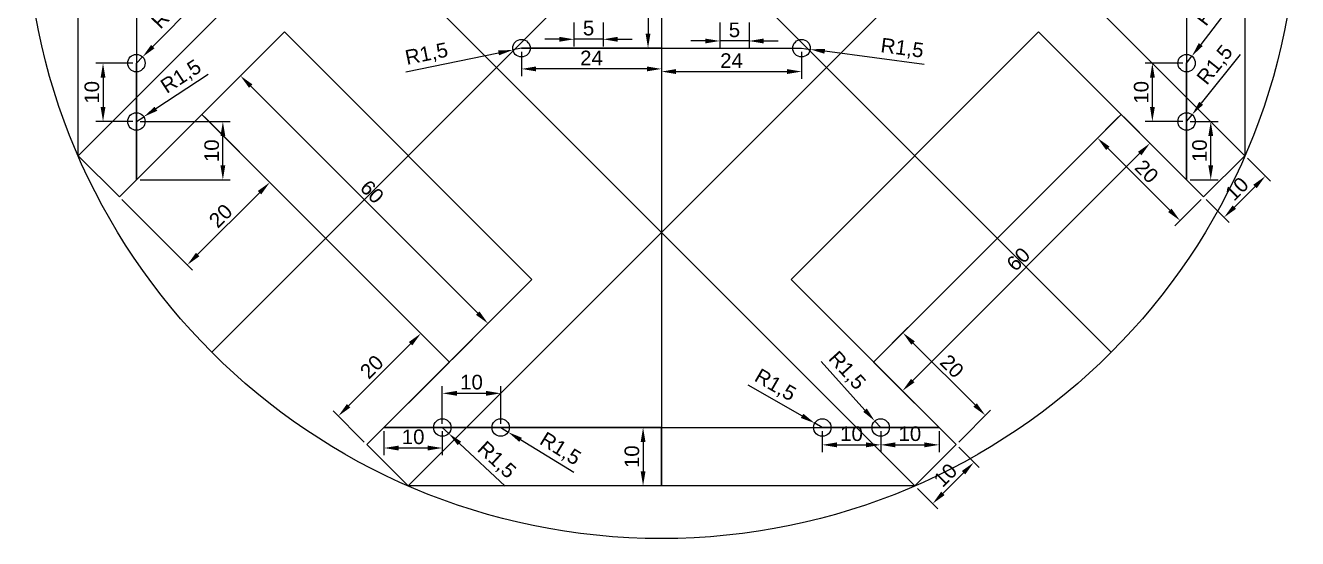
# Model space of a CAD drawing. Header units: millimetres. Extents: x -109 to 109, y -109 to 114.
# Drawn here: x -109 to 109, y -109 to -21.1 of the extents above; entities that cross this region are included whole.
import ezdxf

# ---------------------------------------------------------------- set-up
doc = ezdxf.new("R2010")
doc.units = ezdxf.units.MM
for name, color, linetype in [('Annotation', 2, 'Continuous'), ('Final', 1, 'Continuous'), ('Holes', 4, 'Continuous'), ('Plate', 7, 'Continuous')]:
    doc.layers.add(name, color=color, linetype=linetype)
doc.styles.get("Standard").update_dxf_attribs({"font": 'arial.ttf'})
doc.dimstyles.new('ISO-25', dxfattribs={"dimtxt": 2.5, "dimasz": 2.5, "dimexe": 1.25, "dimexo": 0.625, "dimtad": 1, "dimtxsty": 'Standard', "dimcen": 2.5, "dimadec": 0, "dimazin": 0, "dimtfac": 1, "dimtmove": 0, "dimatfit": 3, "dimfxl": 1, "dimarcsym": 0})

# ---------------------------------------------------------------- blocks, each defined once
blk = doc.blocks.new('*D4')
at = {"layer": 'Annotation', "color": 0, "lineweight": -2, "transparency": 16777216}
for p, q in [((100.42, -43.85), (104.37, -47.8)), ((98.18, -52.22), (101.71, -48.68)), ((93.35, -50.93), (97.29, -54.87))]:
    blk.add_line(p, q, dxfattribs=at)
at = {"layer": 'Annotation', "color": 0, "transparency": 16777216}
for points in [[(101.42, -48.39), (102.01, -48.98), (103.48, -46.91)], [(97.88, -51.92), (98.47, -52.51), (96.41, -53.98)]]:
    blk.add_solid(points, dxfattribs=at)
at = {"layer": 'Defpoints', "color": 0, "transparency": 16777216}
for p in [(99.98, -43.41), (103.48, -46.91), (92.91, -50.48)]:
    blk.add_point(p, dxfattribs=at)
at = {"layer": 'Annotation', "color": 0, "transparency": 16777216, "insert": (98.6, -49.1), "char_height": 2.5, "attachment_point": 5, "rotation": 45}
blk.add_mtext('10', dxfattribs=at)
blk = doc.blocks.new('*D6')
at = {"layer": 'Annotation', "color": 0, "lineweight": -2, "transparency": 16777216}
for p, q in [((89.36, -27.56), (82.87, -27.56)), ((84.12, -35.06), (84.12, -30.06)), ((89.36, -37.56), (82.87, -37.56))]:
    blk.add_line(p, q, dxfattribs=at)
at = {"layer": 'Annotation', "color": 0, "transparency": 16777216}
for points in [[(83.71, -30.06), (84.54, -30.06), (84.12, -27.56)], [(83.71, -35.06), (84.54, -35.06), (84.12, -37.56)]]:
    blk.add_solid(points, dxfattribs=at)
at = {"layer": 'Defpoints', "color": 0, "transparency": 16777216}
for p in [(84.12, -27.56), (89.98, -27.56), (89.98, -37.56)]:
    blk.add_point(p, dxfattribs=at)
at = {"layer": 'Annotation', "color": 0, "transparency": 16777216, "insert": (82.22, -32.56), "char_height": 2.5, "attachment_point": 5, "rotation": 90}
blk.add_mtext('10', dxfattribs=at)
blk = doc.blocks.new('*D7')
at = {"layer": 'Annotation', "color": 0, "lineweight": -2, "transparency": 16777216}
for p, q in [((90.61, -37.56), (95.37, -37.56)), ((94.12, -45.06), (94.12, -40.06)), ((90.61, -47.56), (95.37, -47.56))]:
    blk.add_line(p, q, dxfattribs=at)
at = {"layer": 'Annotation', "color": 0, "transparency": 16777216}
for points in [[(93.71, -40.06), (94.54, -40.06), (94.12, -37.56)], [(93.71, -45.06), (94.54, -45.06), (94.12, -47.56)]]:
    blk.add_solid(points, dxfattribs=at)
at = {"layer": 'Defpoints', "color": 0, "transparency": 16777216}
for p in [(89.98, -37.56), (94.12, -37.56), (89.98, -47.56)]:
    blk.add_point(p, dxfattribs=at)
at = {"layer": 'Annotation', "color": 0, "transparency": 16777216, "insert": (92.22, -42.56), "char_height": 2.5, "attachment_point": 5, "rotation": 90}
blk.add_mtext('10', dxfattribs=at)
blk = doc.blocks.new('*D8')
at = {"layer": 'Annotation', "color": 0, "lineweight": -2, "transparency": 16777216}
for p, q in [((50.93, -93.35), (54.41, -96.84)), ((51.76, -97.72), (48.22, -101.26)), ((43.85, -100.42), (47.34, -103.91))]:
    blk.add_line(p, q, dxfattribs=at)
at = {"layer": 'Annotation', "color": 0, "transparency": 16777216}
for points in [[(51.47, -97.43), (52.05, -98.02), (53.53, -95.95)], [(47.93, -100.96), (48.52, -101.55), (46.46, -103.03)]]:
    blk.add_solid(points, dxfattribs=at)
at = {"layer": 'Defpoints', "color": 0, "transparency": 16777216}
for p in [(50.48, -92.91), (43.41, -99.98), (46.46, -103.03)]:
    blk.add_point(p, dxfattribs=at)
at = {"layer": 'Annotation', "color": 0, "transparency": 16777216, "insert": (48.65, -98.15), "char_height": 2.5, "attachment_point": 5, "rotation": 45}
blk.add_mtext('10', dxfattribs=at)
blk = doc.blocks.new('*D9')
at = {"layer": 'Annotation', "color": 0, "lineweight": -2, "transparency": 16777216}
for p, q in [((-0.63, -89.98), (-4.41, -89.98)), ((-3.16, -92.48), (-3.16, -97.48)), ((-0.63, -99.98), (-4.41, -99.98))]:
    blk.add_line(p, q, dxfattribs=at)
at = {"layer": 'Annotation', "color": 0, "transparency": 16777216}
for points in [[(-3.57, -92.48), (-2.74, -92.48), (-3.16, -89.98)], [(-3.57, -97.48), (-2.74, -97.48), (-3.16, -99.98)]]:
    blk.add_solid(points, dxfattribs=at)
at = {"layer": 'Defpoints', "color": 0, "transparency": 16777216}
for p in [(0, -89.98), (-3.16, -99.98), (0, -99.98)]:
    blk.add_point(p, dxfattribs=at)
at = {"layer": 'Annotation', "color": 0, "transparency": 16777216, "insert": (-5.06, -94.98), "char_height": 2.5, "attachment_point": 5, "rotation": 90}
blk.add_mtext('10', dxfattribs=at)
blk = doc.blocks.new('*D10')
at = {"layer": 'Annotation', "color": 0, "lineweight": -2, "transparency": 16777216}
for p, q in [((-47.56, -90.61), (-47.56, -94.74)), ((-37.56, -90.61), (-37.56, -94.74)), ((-40.06, -93.49), (-45.06, -93.49))]:
    blk.add_line(p, q, dxfattribs=at)
at = {"layer": 'Annotation', "color": 0, "transparency": 16777216}
for points in [[(-45.06, -93.08), (-45.06, -93.91), (-47.56, -93.49)], [(-40.06, -93.08), (-40.06, -93.91), (-37.56, -93.49)]]:
    blk.add_solid(points, dxfattribs=at)
at = {"layer": 'Defpoints', "color": 0, "transparency": 16777216}
for p in [(-47.56, -89.98), (-37.56, -89.98), (-47.56, -93.49)]:
    blk.add_point(p, dxfattribs=at)
at = {"layer": 'Annotation', "color": 0, "transparency": 16777216, "insert": (-42.56, -91.59), "char_height": 2.5, "attachment_point": 5}
blk.add_mtext('10', dxfattribs=at)
blk = doc.blocks.new('*D11')
at = {"layer": 'Annotation', "color": 0, "lineweight": -2, "transparency": 16777216}
for p, q in [((-37.56, -89.36), (-37.56, -82.87)), ((-35.06, -84.12), (-30.06, -84.12)), ((-27.56, -89.36), (-27.56, -82.87))]:
    blk.add_line(p, q, dxfattribs=at)
at = {"layer": 'Annotation', "color": 0, "transparency": 16777216}
for points in [[(-35.06, -83.71), (-35.06, -84.54), (-37.56, -84.12)], [(-30.06, -83.71), (-30.06, -84.54), (-27.56, -84.12)]]:
    blk.add_solid(points, dxfattribs=at)
at = {"layer": 'Defpoints', "color": 0, "transparency": 16777216}
for p in [(-27.56, -84.12), (-37.56, -89.98), (-27.56, -89.98)]:
    blk.add_point(p, dxfattribs=at)
at = {"layer": 'Annotation', "color": 0, "transparency": 16777216, "insert": (-32.56, -82.22), "char_height": 2.5, "attachment_point": 5}
blk.add_mtext('10', dxfattribs=at)
blk = doc.blocks.new('*D12')
at = {"layer": 'Annotation', "color": 0, "lineweight": -2, "transparency": 16777216}
for p, q in [((37.56, -90.61), (37.56, -94.2)), ((47.56, -90.61), (47.56, -94.2)), ((40.06, -92.95), (45.06, -92.95))]:
    blk.add_line(p, q, dxfattribs=at)
at = {"layer": 'Annotation', "color": 0, "transparency": 16777216}
for points in [[(40.06, -92.53), (40.06, -93.37), (37.56, -92.95)], [(45.06, -92.53), (45.06, -93.37), (47.56, -92.95)]]:
    blk.add_solid(points, dxfattribs=at)
at = {"layer": 'Defpoints', "color": 0, "transparency": 16777216}
for p in [(37.56, -89.98), (47.56, -89.98), (47.56, -92.95)]:
    blk.add_point(p, dxfattribs=at)
at = {"layer": 'Annotation', "color": 0, "transparency": 16777216, "insert": (42.56, -91.05), "char_height": 2.5, "attachment_point": 5}
blk.add_mtext('10', dxfattribs=at)
blk = doc.blocks.new('*D13')
at = {"layer": 'Annotation', "color": 0, "lineweight": -2, "transparency": 16777216}
for p, q in [((27.56, -90.61), (27.56, -94.2)), ((37.56, -90.61), (37.56, -94.2)), ((30.06, -92.95), (35.06, -92.95))]:
    blk.add_line(p, q, dxfattribs=at)
at = {"layer": 'Annotation', "color": 0, "transparency": 16777216}
for points in [[(30.06, -92.53), (30.06, -93.37), (27.56, -92.95)], [(35.06, -92.53), (35.06, -93.37), (37.56, -92.95)]]:
    blk.add_solid(points, dxfattribs=at)
at = {"layer": 'Defpoints', "color": 0, "transparency": 16777216}
for p in [(27.56, -89.98), (37.56, -89.98), (37.56, -92.95)]:
    blk.add_point(p, dxfattribs=at)
at = {"layer": 'Annotation', "color": 0, "transparency": 16777216, "insert": (32.56, -91.05), "char_height": 2.5, "attachment_point": 5}
blk.add_mtext('10', dxfattribs=at)
blk = doc.blocks.new('*D38')
at = {"layer": 'Annotation', "color": 0, "lineweight": -2, "transparency": 16777216}
for p, q in [((-0.63, 0), (-3.56, 0)), ((-2.31, -2.5), (-2.31, -22.5)), ((-0.63, -25), (-3.56, -25))]:
    blk.add_line(p, q, dxfattribs=at)
at = {"layer": 'Annotation', "color": 0, "transparency": 16777216}
for points in [[(-2.72, -2.5), (-1.89, -2.5), (-2.31, 0)], [(-2.72, -22.5), (-1.89, -22.5), (-2.31, -25)]]:
    blk.add_solid(points, dxfattribs=at)
at = {"layer": 'Defpoints', "color": 0, "transparency": 16777216}
for p in [(0, 0), (-2.31, -25), (0, -25)]:
    blk.add_point(p, dxfattribs=at)
at = {"layer": 'Annotation', "color": 0, "transparency": 16777216, "insert": (-4.21, -12.5), "char_height": 2.5, "attachment_point": 5, "rotation": 90}
blk.add_mtext('25', dxfattribs=at)
blk = doc.blocks.new('*D39')
at = {"layer": 'Annotation', "color": 0, "lineweight": -2, "transparency": 16777216}
for p, q in [((-24, -25.63), (-24, -29.8)), ((0, -25.63), (0, -29.8)), ((-2.5, -28.55), (-21.5, -28.55))]:
    blk.add_line(p, q, dxfattribs=at)
at = {"layer": 'Annotation', "color": 0, "transparency": 16777216}
for points in [[(-21.5, -28.13), (-21.5, -28.96), (-24, -28.55)], [(-2.5, -28.13), (-2.5, -28.96), (0, -28.55)]]:
    blk.add_solid(points, dxfattribs=at)
at = {"layer": 'Defpoints', "color": 0, "transparency": 16777216}
for p in [(-24, -25), (0, -25), (-24, -28.55)]:
    blk.add_point(p, dxfattribs=at)
at = {"layer": 'Annotation', "color": 0, "transparency": 16777216, "insert": (-12, -26.67), "char_height": 2.5, "attachment_point": 5}
blk.add_mtext('24', dxfattribs=at)
blk = doc.blocks.new('*D40')
at = {"layer": 'Annotation', "color": 0, "lineweight": -2, "transparency": 16777216}
for p, q in [((0, -25.63), (0, -30.25)), ((24, -25.63), (24, -30.25)), ((2.5, -29), (21.5, -29))]:
    blk.add_line(p, q, dxfattribs=at)
at = {"layer": 'Annotation', "color": 0, "transparency": 16777216}
for points in [[(2.5, -28.58), (2.5, -29.42), (0, -29)], [(21.5, -28.58), (21.5, -29.42), (24, -29)]]:
    blk.add_solid(points, dxfattribs=at)
at = {"layer": 'Defpoints', "color": 0, "transparency": 16777216}
for p in [(0, -25), (24, -25), (24, -29)]:
    blk.add_point(p, dxfattribs=at)
at = {"layer": 'Annotation', "color": 0, "transparency": 16777216, "insert": (12, -27.12), "char_height": 2.5, "attachment_point": 5}
blk.add_mtext('24', dxfattribs=at)
blk = doc.blocks.new('*D47')
at = {"layer": 'Annotation', "color": 0, "lineweight": -2, "transparency": 16777216}
for p, q in [((-89.36, -37.56), (-73.92, -37.56)), ((-75.17, -45.06), (-75.17, -40.06)), ((-89.36, -47.56), (-73.92, -47.56))]:
    blk.add_line(p, q, dxfattribs=at)
at = {"layer": 'Annotation', "color": 0, "transparency": 16777216}
for points in [[(-75.58, -40.06), (-74.75, -40.06), (-75.17, -37.56)], [(-75.58, -45.06), (-74.75, -45.06), (-75.17, -47.56)]]:
    blk.add_solid(points, dxfattribs=at)
at = {"layer": 'Defpoints', "color": 0, "transparency": 16777216}
for p in [(-89.98, -37.56), (-75.17, -37.56), (-89.98, -47.56)]:
    blk.add_point(p, dxfattribs=at)
at = {"layer": 'Annotation', "color": 0, "transparency": 16777216, "insert": (-77.07, -42.56), "char_height": 2.5, "attachment_point": 5, "rotation": 90}
blk.add_mtext('10', dxfattribs=at)
blk = doc.blocks.new('*D48')
at = {"layer": 'Annotation', "color": 0, "lineweight": -2, "transparency": 16777216}
for p, q in [((-90.61, -27.56), (-96.95, -27.56)), ((-95.7, -30.06), (-95.7, -35.06)), ((-90.61, -37.56), (-96.95, -37.56))]:
    blk.add_line(p, q, dxfattribs=at)
at = {"layer": 'Annotation', "color": 0, "transparency": 16777216}
for points in [[(-96.12, -30.06), (-95.29, -30.06), (-95.7, -27.56)], [(-96.12, -35.06), (-95.29, -35.06), (-95.7, -37.56)]]:
    blk.add_solid(points, dxfattribs=at)
at = {"layer": 'Defpoints', "color": 0, "transparency": 16777216}
for p in [(-89.98, -27.56), (-95.7, -37.56), (-89.98, -37.56)]:
    blk.add_point(p, dxfattribs=at)
at = {"layer": 'Annotation', "color": 0, "transparency": 16777216, "insert": (-97.61, -32.56), "char_height": 2.5, "attachment_point": 5, "rotation": 90}
blk.add_mtext('10', dxfattribs=at)
blk = doc.blocks.new('*D58')
at = {"layer": 'Annotation', "color": 0, "lineweight": -2, "transparency": 16777216}
for p, q in [((10, -20.62), (10, -25.01)), ((15, -20.62), (15, -25.01)), ((7.5, -23.76), (5, -23.76)), ((15, -23.76), (10, -23.76)), ((17.5, -23.76), (20, -23.76))]:
    blk.add_line(p, q, dxfattribs=at)
at = {"layer": 'Annotation', "color": 0, "transparency": 16777216}
for points in [[(7.5, -23.35), (7.5, -24.18), (10, -23.76)], [(17.5, -23.35), (17.5, -24.18), (15, -23.76)]]:
    blk.add_solid(points, dxfattribs=at)
at = {"layer": 'Defpoints', "color": 0, "transparency": 16777216}
for p in [(10, -20), (15, -20), (10, -23.76)]:
    blk.add_point(p, dxfattribs=at)
at = {"layer": 'Annotation', "color": 0, "transparency": 16777216, "insert": (12.5, -21.87), "char_height": 2.5, "attachment_point": 5}
blk.add_mtext('5', dxfattribs=at)
blk = doc.blocks.new('*D59')
at = {"layer": 'Annotation', "color": 0, "lineweight": -2, "transparency": 16777216}
for p, q in [((-15, -20.62), (-15, -24.72)), ((-10, -20.62), (-10, -24.72)), ((-17.5, -23.47), (-20, -23.47)), ((-10, -23.47), (-15, -23.47)), ((-7.5, -23.47), (-5, -23.47))]:
    blk.add_line(p, q, dxfattribs=at)
at = {"layer": 'Annotation', "color": 0, "transparency": 16777216}
for points in [[(-17.5, -23.05), (-17.5, -23.89), (-15, -23.47)], [(-7.5, -23.05), (-7.5, -23.89), (-10, -23.47)]]:
    blk.add_solid(points, dxfattribs=at)
at = {"layer": 'Defpoints', "color": 0, "transparency": 16777216}
for p in [(-15, -20), (-10, -20), (-15, -23.47)]:
    blk.add_point(p, dxfattribs=at)
at = {"layer": 'Annotation', "color": 0, "transparency": 16777216, "insert": (-12.5, -21.57), "char_height": 2.5, "attachment_point": 5}
blk.add_mtext('5', dxfattribs=at)
blk = doc.blocks.new('*D71')
at = {"layer": 'Annotation', "color": 0, "lineweight": -2, "transparency": 16777216}
for p, q in [((-79.63, -17.1), (-87.17, -24.71)), ((-89.98, -27.56), (-88.93, -26.49))]:
    blk.add_line(p, q, dxfattribs=at)
at = {"layer": 'Annotation', "color": 0, "transparency": 16777216}
blk.add_solid([(-87.46, -24.42), (-86.87, -25.01), (-88.93, -26.49)], dxfattribs=at)
at = {"layer": 'Defpoints', "color": 0, "transparency": 16777216}
for p in [(-89.98, -27.56), (-88.93, -26.49)]:
    blk.add_point(p, dxfattribs=at)
at = {"layer": 'Annotation', "color": 0, "transparency": 16777216, "insert": (-84.03, -18.52), "char_height": 2.5, "attachment_point": 5, "rotation": 45.2968}
blk.add_mtext('R1,5', dxfattribs=at)
blk = doc.blocks.new('*D72')
at = {"layer": 'Annotation', "color": 0, "lineweight": -2, "transparency": 16777216}
for p, q in [((-77.66, -29.52), (-86.63, -35.37)), ((-89.98, -37.56), (-88.72, -36.74))]:
    blk.add_line(p, q, dxfattribs=at)
at = {"layer": 'Annotation', "color": 0, "transparency": 16777216}
blk.add_solid([(-86.86, -35.02), (-86.4, -35.72), (-88.72, -36.74)], dxfattribs=at)
at = {"layer": 'Defpoints', "color": 0, "transparency": 16777216}
for p in [(-88.72, -36.74), (-89.98, -37.56)]:
    blk.add_point(p, dxfattribs=at)
at = {"layer": 'Annotation', "color": 0, "transparency": 16777216, "insert": (-82.26, -29.98), "char_height": 2.5, "attachment_point": 5, "rotation": 33.0975}
blk.add_mtext('R1,5', dxfattribs=at)
blk = doc.blocks.new('*D73')
at = {"layer": 'Annotation', "color": 0, "lineweight": -2, "transparency": 16777216}
for p, q in [((-27.56, -89.98), (-26.28, -90.77)), ((-15.04, -97.71), (-24.15, -92.08))]:
    blk.add_line(p, q, dxfattribs=at)
at = {"layer": 'Annotation', "color": 0, "transparency": 16777216}
blk.add_solid([(-23.93, -91.73), (-24.37, -92.44), (-26.28, -90.77)], dxfattribs=at)
at = {"layer": 'Defpoints', "color": 0, "transparency": 16777216}
for p in [(-27.56, -89.98), (-26.28, -90.77)]:
    blk.add_point(p, dxfattribs=at)
at = {"layer": 'Annotation', "color": 0, "transparency": 16777216, "insert": (-17.41, -93.75), "char_height": 2.5, "attachment_point": 5, "rotation": 328.2977}
blk.add_mtext('R1,5', dxfattribs=at)
blk = doc.blocks.new('*D74')
at = {"layer": 'Annotation', "color": 0, "lineweight": -2, "transparency": 16777216}
for p, q in [((-37.56, -89.98), (-36.46, -91)), ((-26.78, -100), (-34.62, -92.7))]:
    blk.add_line(p, q, dxfattribs=at)
at = {"layer": 'Annotation', "color": 0, "transparency": 16777216}
blk.add_solid([(-34.34, -92.4), (-34.91, -93.01), (-36.46, -91)], dxfattribs=at)
at = {"layer": 'Defpoints', "color": 0, "transparency": 16777216}
for p in [(-37.56, -89.98), (-36.46, -91)]:
    blk.add_point(p, dxfattribs=at)
at = {"layer": 'Annotation', "color": 0, "transparency": 16777216, "insert": (-28.34, -95.64), "char_height": 2.5, "attachment_point": 5, "rotation": 317.1065}
blk.add_mtext('R1,5', dxfattribs=at)
blk = doc.blocks.new('*D75')
at = {"layer": 'Annotation', "color": 0, "lineweight": -2, "transparency": 16777216}
for p, q in [((14.81, -82.64), (24.09, -87.99)), ((27.56, -89.98), (26.26, -89.23))]:
    blk.add_line(p, q, dxfattribs=at)
at = {"layer": 'Annotation', "color": 0, "transparency": 16777216}
blk.add_solid([(24.3, -87.62), (23.88, -88.35), (26.26, -89.23)], dxfattribs=at)
at = {"layer": 'Defpoints', "color": 0, "transparency": 16777216}
for p in [(26.26, -89.23), (27.56, -89.98)]:
    blk.add_point(p, dxfattribs=at)
at = {"layer": 'Annotation', "color": 0, "transparency": 16777216, "insert": (19.43, -82.84), "char_height": 2.5, "attachment_point": 5, "rotation": 330.0578}
blk.add_mtext('R1,5', dxfattribs=at)
blk = doc.blocks.new('*D76')
at = {"layer": 'Annotation', "color": 0, "lineweight": -2, "transparency": 16777216}
for p, q in [((27.36, -78.69), (34.87, -87.01)), ((37.56, -89.98), (36.55, -88.87))]:
    blk.add_line(p, q, dxfattribs=at)
at = {"layer": 'Annotation', "color": 0, "transparency": 16777216}
blk.add_solid([(35.18, -86.73), (34.57, -87.29), (36.55, -88.87)], dxfattribs=at)
at = {"layer": 'Defpoints', "color": 0, "transparency": 16777216}
for p in [(36.55, -88.87), (37.56, -89.98)]:
    blk.add_point(p, dxfattribs=at)
at = {"layer": 'Annotation', "color": 0, "transparency": 16777216, "insert": (31.69, -80.31), "char_height": 2.5, "attachment_point": 5, "rotation": 312.0757}
blk.add_mtext('R1,5', dxfattribs=at)
blk = doc.blocks.new('*D77')
at = {"layer": 'Annotation', "color": 0, "lineweight": -2, "transparency": 16777216}
for p, q in [((99.19, -26.08), (92.48, -34.44)), ((89.98, -37.56), (90.92, -36.39))]:
    blk.add_line(p, q, dxfattribs=at)
at = {"layer": 'Annotation', "color": 0, "transparency": 16777216}
blk.add_solid([(92.16, -34.17), (92.81, -34.7), (90.92, -36.39)], dxfattribs=at)
at = {"layer": 'Defpoints', "color": 0, "transparency": 16777216}
for p in [(90.92, -36.39), (89.98, -37.56)]:
    blk.add_point(p, dxfattribs=at)
at = {"layer": 'Annotation', "color": 0, "transparency": 16777216, "insert": (94.96, -27.95), "char_height": 2.5, "attachment_point": 5, "rotation": 51.2606}
blk.add_mtext('R1,5', dxfattribs=at)
blk = doc.blocks.new('*D78')
at = {"layer": 'Annotation', "color": 0, "lineweight": -2, "transparency": 16777216}
for p, q in [((98.9, -15.85), (92.41, -24.37)), ((89.98, -27.56), (90.89, -26.36))]:
    blk.add_line(p, q, dxfattribs=at)
at = {"layer": 'Annotation', "color": 0, "transparency": 16777216}
blk.add_solid([(92.07, -24.12), (92.74, -24.63), (90.89, -26.36)], dxfattribs=at)
at = {"layer": 'Defpoints', "color": 0, "transparency": 16777216}
for p in [(89.98, -27.56), (90.89, -26.36)]:
    blk.add_point(p, dxfattribs=at)
at = {"layer": 'Annotation', "color": 0, "transparency": 16777216, "insert": (94.72, -17.83), "char_height": 2.5, "attachment_point": 5, "rotation": 52.6852}
blk.add_mtext('R1,5', dxfattribs=at)
blk = doc.blocks.new('*D81')
at = {"layer": 'Annotation', "color": 0, "lineweight": -2, "transparency": 16777216}
for p, q in [((24, -25), (25.49, -25.2)), ((45.02, -27.79), (27.97, -25.53))]:
    blk.add_line(p, q, dxfattribs=at)
at = {"layer": 'Annotation', "color": 0, "transparency": 16777216}
blk.add_solid([(28.02, -25.11), (27.91, -25.94), (25.49, -25.2)], dxfattribs=at)
at = {"layer": 'Defpoints', "color": 0, "transparency": 16777216}
for p in [(24, -25), (25.49, -25.2)]:
    blk.add_point(p, dxfattribs=at)
at = {"layer": 'Annotation', "color": 0, "transparency": 16777216, "insert": (41.23, -25.14), "char_height": 2.5, "attachment_point": 5, "rotation": 352.436}
blk.add_mtext('R1,5', dxfattribs=at)
blk = doc.blocks.new('*D82')
at = {"layer": 'Annotation', "color": 0, "lineweight": -2, "transparency": 16777216}
for p, q in [((-43.83, -29.04), (-27.92, -25.8)), ((-24, -25), (-25.47, -25.3))]:
    blk.add_line(p, q, dxfattribs=at)
at = {"layer": 'Annotation', "color": 0, "transparency": 16777216}
blk.add_solid([(-28, -25.39), (-27.84, -26.21), (-25.47, -25.3)], dxfattribs=at)
at = {"layer": 'Defpoints', "color": 0, "transparency": 16777216}
for p in [(-25.47, -25.3), (-24, -25)]:
    blk.add_point(p, dxfattribs=at)
at = {"layer": 'Annotation', "color": 0, "transparency": 16777216, "insert": (-40.23, -26.13), "char_height": 2.5, "attachment_point": 5, "rotation": 11.5094}
blk.add_mtext('R1,5', dxfattribs=at)
blk = doc.blocks.new('*D86')
at = {"layer": 'Annotation', "color": 0, "lineweight": -2, "transparency": 16777216}
for p, q in [((78.33, -36.78), (73.84, -41.27)), ((87.1, -52.76), (76.49, -42.15)), ((92.47, -50.93), (87.98, -55.41))]:
    blk.add_line(p, q, dxfattribs=at)
at = {"layer": 'Annotation', "color": 0, "transparency": 16777216}
for points in [[(76.79, -41.86), (76.2, -42.45), (74.72, -40.39)], [(87.39, -52.47), (86.8, -53.06), (88.87, -54.53)]]:
    blk.add_solid(points, dxfattribs=at)
at = {"layer": 'Defpoints', "color": 0, "transparency": 16777216}
for p in [(78.77, -36.34), (74.72, -40.39), (92.91, -50.48)]:
    blk.add_point(p, dxfattribs=at)
at = {"layer": 'Annotation', "color": 0, "transparency": 16777216, "insert": (83.14, -46.11), "char_height": 2.5, "attachment_point": 5, "rotation": 315}
blk.add_mtext('20', dxfattribs=at)
blk = doc.blocks.new('*D87')
at = {"layer": 'Annotation', "color": 0, "lineweight": -2, "transparency": 16777216}
for p, q in [((79.21, -36.78), (84.59, -42.17)), ((81.94, -43.05), (43.05, -81.94)), ((36.78, -79.21), (42.17, -84.59))]:
    blk.add_line(p, q, dxfattribs=at)
at = {"layer": 'Annotation', "color": 0, "transparency": 16777216}
for points in [[(81.65, -42.76), (82.24, -43.35), (83.71, -41.28)], [(42.76, -81.65), (43.35, -82.24), (41.28, -83.71)]]:
    blk.add_solid(points, dxfattribs=at)
at = {"layer": 'Defpoints', "color": 0, "transparency": 16777216}
for p in [(78.77, -36.34), (36.34, -78.77), (41.28, -83.71)]:
    blk.add_point(p, dxfattribs=at)
at = {"layer": 'Annotation', "color": 0, "transparency": 16777216, "insert": (61.15, -61.15), "char_height": 2.5, "attachment_point": 5, "rotation": 45}
blk.add_mtext('60', dxfattribs=at)
blk = doc.blocks.new('*D88')
at = {"layer": 'Annotation', "color": 0, "lineweight": -2, "transparency": 16777216}
for p, q in [((36.78, -78.33), (42.24, -72.87)), ((43.13, -75.52), (53.73, -86.12)), ((50.93, -92.47), (56.39, -87.01))]:
    blk.add_line(p, q, dxfattribs=at)
at = {"layer": 'Annotation', "color": 0, "transparency": 16777216}
for points in [[(43.42, -75.22), (42.83, -75.81), (41.36, -73.75)], [(54.03, -85.83), (53.44, -86.42), (55.5, -87.89)]]:
    blk.add_solid(points, dxfattribs=at)
at = {"layer": 'Defpoints', "color": 0, "transparency": 16777216}
for p in [(36.34, -78.77), (55.5, -87.89), (50.48, -92.91)]:
    blk.add_point(p, dxfattribs=at)
at = {"layer": 'Annotation', "color": 0, "transparency": 16777216, "insert": (49.78, -79.48), "char_height": 2.5, "attachment_point": 5, "rotation": 315}
blk.add_mtext('20', dxfattribs=at)
blk = doc.blocks.new('*D89')
at = {"layer": 'Annotation', "color": 0, "lineweight": -2, "transparency": 16777216}
for p, q in [((-78.33, -36.78), (-66.24, -48.87)), ((-79.5, -60.36), (-68.89, -49.75)), ((-92.47, -50.93), (-80.38, -63.01))]:
    blk.add_line(p, q, dxfattribs=at)
at = {"layer": 'Annotation', "color": 0, "transparency": 16777216}
for points in [[(-69.19, -49.46), (-68.6, -50.05), (-67.13, -47.99)], [(-79.79, -60.06), (-79.2, -60.65), (-81.27, -62.13)]]:
    blk.add_solid(points, dxfattribs=at)
at = {"layer": 'Defpoints', "color": 0, "transparency": 16777216}
for p in [(-78.77, -36.34), (-67.13, -47.99), (-92.91, -50.48)]:
    blk.add_point(p, dxfattribs=at)
at = {"layer": 'Annotation', "color": 0, "transparency": 16777216, "insert": (-75.54, -53.71), "char_height": 2.5, "attachment_point": 5, "rotation": 45}
blk.add_mtext('20', dxfattribs=at)
blk = doc.blocks.new('*D90')
at = {"layer": 'Annotation', "color": 0, "lineweight": -2, "transparency": 16777216}
for p, q in [((-78.33, -35.9), (-71.27, -28.85)), ((-70.39, -31.5), (-31.5, -70.39)), ((-35.9, -78.33), (-28.85, -71.27))]:
    blk.add_line(p, q, dxfattribs=at)
at = {"layer": 'Annotation', "color": 0, "transparency": 16777216}
for points in [[(-70.09, -31.2), (-70.68, -31.79), (-72.16, -29.73)], [(-31.2, -70.09), (-31.79, -70.68), (-29.73, -72.16)]]:
    blk.add_solid(points, dxfattribs=at)
at = {"layer": 'Defpoints', "color": 0, "transparency": 16777216}
for p in [(-78.77, -36.34), (-29.73, -72.16), (-36.34, -78.77)]:
    blk.add_point(p, dxfattribs=at)
at = {"layer": 'Annotation', "color": 0, "transparency": 16777216, "insert": (-49.6, -49.6), "char_height": 2.5, "attachment_point": 5, "rotation": 315}
blk.add_mtext('60', dxfattribs=at)
blk = doc.blocks.new('*D91')
at = {"layer": 'Annotation', "color": 0, "lineweight": -2, "transparency": 16777216}
for p, q in [((-36.78, -78.33), (-42.13, -72.98)), ((-53.62, -86.24), (-43.01, -75.64)), ((-50.93, -92.47), (-56.27, -87.13))]:
    blk.add_line(p, q, dxfattribs=at)
at = {"layer": 'Annotation', "color": 0, "transparency": 16777216}
for points in [[(-43.3, -75.34), (-42.72, -75.93), (-41.24, -73.87)], [(-53.91, -85.95), (-53.32, -86.54), (-55.38, -88.01)]]:
    blk.add_solid(points, dxfattribs=at)
at = {"layer": 'Defpoints', "color": 0, "transparency": 16777216}
for p in [(-41.24, -73.87), (-36.34, -78.77), (-50.48, -92.91)]:
    blk.add_point(p, dxfattribs=at)
at = {"layer": 'Annotation', "color": 0, "transparency": 16777216, "insert": (-49.66, -79.59), "char_height": 2.5, "attachment_point": 5, "rotation": 45}
blk.add_mtext('20', dxfattribs=at)

msp = doc.modelspace()

# ---------------------------------------------------------------- linework, layer by layer
at = {"layer": 'Final'}
for p, q in [((-99.982, -43.413), (-99.982, 43.413)), ((99.982, 43.413), (99.982, -43.413)), ((-92.91, -50.484), (-78.768, -36.342)), ((-78.768, -36.342), (-36.342, -78.768)), ((36.342, -78.768), (78.768, -36.342)), ((78.768, -36.342), (92.91, -50.484)), ((-92.91, -50.484), (-99.982, -43.413)), ((99.982, -43.413), (92.91, -50.484)), ((-36.342, -78.768), (-50.484, -92.91)), ((50.484, -92.91), (36.342, -78.768)), ((-43.413, -99.982), (-50.484, -92.91)), ((50.484, -92.91), (43.413, -99.982)), ((43.413, -99.982), (-43.413, -99.982))]:
    msp.add_line(p, q, dxfattribs=at)
for centre in [(-24, -25), (24, -25), (-89.982, -27.555), (89.982, -27.555), (-89.982, -37.555), (89.982, -37.555), (-37.555, -89.982), (-27.555, -89.982), (27.555, -89.982), (37.555, -89.982)]:
    msp.add_circle(centre, 1.5, dxfattribs=at)
at = {"layer": 'Holes'}
for p, q in [((-89.982, 47.555), (-89.982, -47.555)), ((89.982, 47.555), (89.982, -47.555)), ((0, 0), (0, -99.982)), ((0, 0), (0, -25)), ((0, -25), (-24, -25)), ((-24, -25), (24, -25)), ((-89.982, -37.555), (-89.982, -27.555)), ((89.982, -37.555), (89.982, -27.555)), ((-89.982, -47.555), (-89.982, -37.555)), ((89.982, -47.555), (89.982, -37.555)), ((0, -89.982), (-47.555, -89.982)), ((-47.555, -89.982), (47.555, -89.982)), ((-47.555, -89.982), (-37.555, -89.982)), ((-37.555, -89.982), (-27.555, -89.982)), ((0, -99.982), (0, -89.982)), ((37.555, -89.982), (27.555, -89.982)), ((47.555, -89.982), (37.555, -89.982))]:
    msp.add_line(p, q, dxfattribs=at)
for centre in [(-24, -25), (24, -25), (-89.982, -27.555), (89.982, -27.555), (-89.982, -37.555), (89.982, -37.555), (-37.555, -89.982), (-27.555, -89.982), (27.555, -89.982), (37.555, -89.982)]:
    msp.add_circle(centre, 1.5, dxfattribs=at)
at = {"layer": 'Plate'}
for p, q in [((-99.982, -43.413), (43.413, 99.982)), ((-43.413, 99.982), (99.982, -43.413)), ((-77.075, -77.075), (77.075, 77.075)), ((-99.982, -43.413), (-99.982, 43.413)), ((-99.982, 43.413), (43.413, -99.982)), ((99.982, 43.413), (-43.413, -99.982)), ((99.982, 43.413), (99.982, -43.413)), ((0, 0), (-77.075, -77.075)), ((0, 0), (77.075, -77.075)), ((-64.626, -22.2), (-92.91, -50.484)), ((-22.2, -64.626), (-64.626, -22.2)), ((64.626, -22.2), (22.2, -64.626)), ((92.91, -50.484), (64.626, -22.2)), ((-92.91, -50.484), (-99.982, -43.413)), ((99.982, -43.413), (92.91, -50.484)), ((99.982, -43.413), (99.274, -44.12)), ((99.274, -44.12), (99.982, -43.413)), ((-50.484, -92.91), (-22.2, -64.626)), ((22.2, -64.626), (50.484, -92.91)), ((-43.413, -99.982), (-50.484, -92.91)), ((50.484, -92.91), (43.413, -99.982)), ((43.413, -99.982), (-43.413, -99.982))]:
    msp.add_line(p, q, dxfattribs=at)
msp.add_circle((0, 0), 109, dxfattribs=at)

# ---------------------------------------------------------------- dimensions: what is measured, and where the dimension line sits
at = {"layer": 'Annotation'}
for p1, p2, distance, picture, middle in [((0, 0), (0, -25), -2.307, '*D38', (-4.208, -12.5)), ((-10, -20), (-15, -20), 3.47, '*D59', (-12.5, -21.573)), ((15, -20), (10, -20), 3.764, '*D58', (12.5, -21.868)), ((0, -25), (-24, -25), 3.546, '*D39', (-12, -26.666)), ((0, -25), (24, -25), -3.999, '*D40', (12, -27.118)), ((-89.982, -27.555), (-89.982, -37.555), -5.723, '*D48', (-97.606, -32.555)), ((89.982, -37.555), (89.982, -27.555), 5.858, '*D6', (82.222, -32.555)), ((-78.768, -36.342), (-36.342, -78.768), 9.352, '*D90', (-49.598, -49.598)), ((-92.91, -50.484), (-78.768, -36.342), -16.466, '*D89', (-75.541, -53.712)), ((78.768, -36.342), (36.342, -78.768), 6.988, '*D87', (61.152, -61.152)), ((92.91, -50.484), (78.768, -36.342), 5.721, '*D86', (83.139, -46.114)), ((-89.982, -47.555), (-89.982, -37.555), -14.816, '*D47', (-77.067, -42.555)), ((89.982, -47.555), (89.982, -37.555), -4.142, '*D7', (92.222, -42.555)), ((92.91, -50.484), (99.982, -43.413), -4.95, '*D4', (98.601, -49.104)), ((-50.484, -92.91), (-36.342, -78.768), 6.93, '*D91', (-49.657, -79.595)), ((36.342, -78.768), (50.484, -92.91), 7.097, '*D88', (49.776, -79.476)), ((-37.555, -89.982), (-27.555, -89.982), 5.858, '*D11', (-32.555, -82.222)), ((-37.555, -89.982), (-47.555, -89.982), 3.513, '*D10', (-42.555, -91.593)), ((0, -89.982), (0, -99.982), -3.157, '*D9', (-5.059, -94.982)), ((27.555, -89.982), (37.555, -89.982), -2.968, '*D13', (32.555, -91.048)), ((37.555, -89.982), (47.555, -89.982), -2.968, '*D12', (42.555, -91.048)), ((50.484, -92.91), (43.413, -99.982), 4.305, '*D8', (48.648, -98.145))]:
    dim = msp.add_aligned_dim(p1=p1, p2=p2, distance=distance, dimstyle='ISO-25', dxfattribs=at)
    dim.commit()
    dim.dimension.update_dxf_attribs({"geometry": picture, "text_midpoint": middle})
for center, mpoint, picture, middle in [((-89.982, -27.555), (-88.926, -26.489), '*D71', (-84.033, -18.52)), ((89.982, -27.555), (90.891, -26.362), '*D78', (94.719, -17.83)), ((89.982, -37.555), (90.92, -36.385), '*D77', (94.959, -27.951)), ((-89.982, -37.555), (-88.725, -36.736), '*D72', (-82.258, -29.981)), ((27.555, -89.982), (26.255, -89.233), '*D75', (19.426, -82.844)), ((-37.555, -89.982), (-36.456, -91.003), '*D74', (-28.337, -95.642)), ((-27.555, -89.982), (-26.279, -90.77), '*D73', (-17.413, -93.745))]:
    dim = msp.add_radius_dim(center=center, mpoint=mpoint, dimstyle='ISO-25', dxfattribs=at)
    dim.commit()
    dim.dimension.update_dxf_attribs({"geometry": picture, "text_midpoint": middle})
for center, mpoint, picture, middle in [((-24, -25), (-25.47, -25.299), '*D82', (-39.811, -28.219)), ((24, -25), (25.487, -25.197), '*D81', (40.953, -27.251)), ((37.555, -89.982), (36.55, -88.868), '*D76', (30.115, -81.74))]:
    dim = msp.add_radius_dim(center=center, mpoint=mpoint, dimstyle='ISO-25', dxfattribs=at)
    dim.commit()
    dim.dimension.update_dxf_attribs({"geometry": picture, "text_midpoint": middle, "dimtype": 164})

doc.saveas('drawing.dxf')
